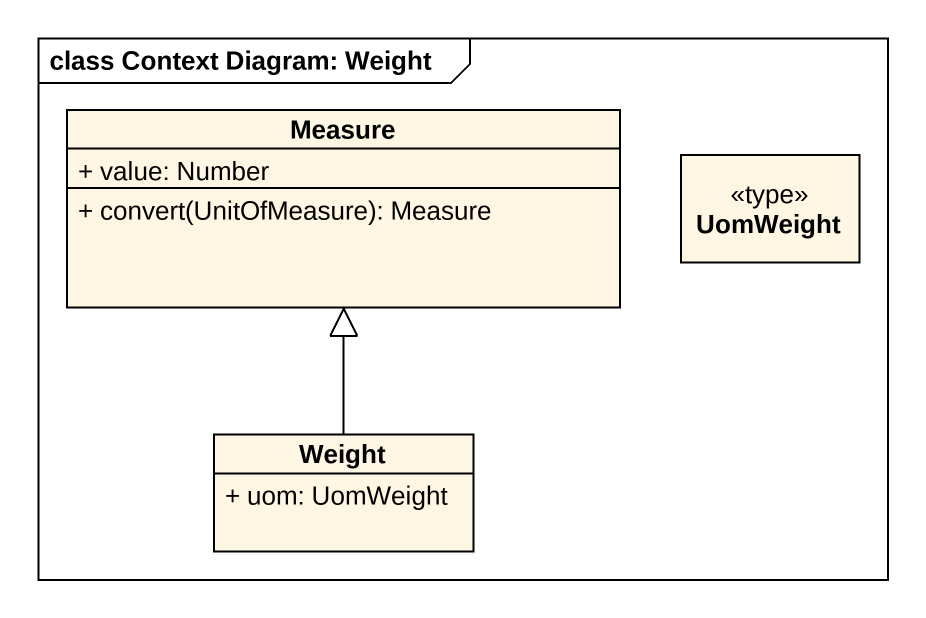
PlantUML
@startuml
mainframe class Context Diagram: Weight
hide circle
hide empty members
skinparam classAttributeIconSize 0
class Measure {
  + value: Number
  + convert(UnitOfMeasure): Measure
}
class UomWeight <<type>>
class Weight {
  + uom: UomWeight
}
Weight -up-|> Measure
@enduml
